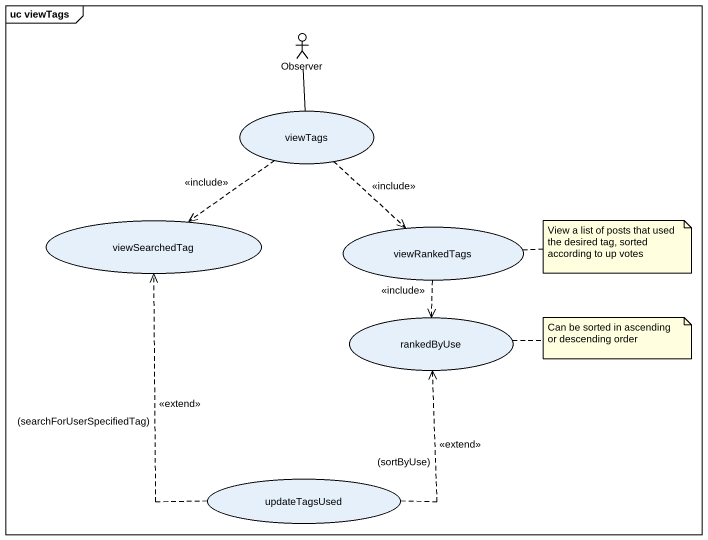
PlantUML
@startuml
mainframe uc viewTags
actor Observer
usecase viewTags
usecase viewSearchedTag
usecase viewRankedTags
usecase rankedByUse
usecase updateTagsUsed
Observer -- viewTags
viewTags ..> viewSearchedTag : <<include>>
viewTags ..> viewRankedTags : <<include>>
viewRankedTags ..> rankedByUse : <<include>>
updateTagsUsed .up.> viewSearchedTag : <<extend>>\n(searchForUserSpecifiedTag)
updateTagsUsed .up.> rankedByUse : <<extend>>\n(sortByUse)
note right of viewRankedTags : View a list of posts that used the desired tag, sorted according to up votes
note right of rankedByUse : Can be sorted in ascending or descending order
@enduml
